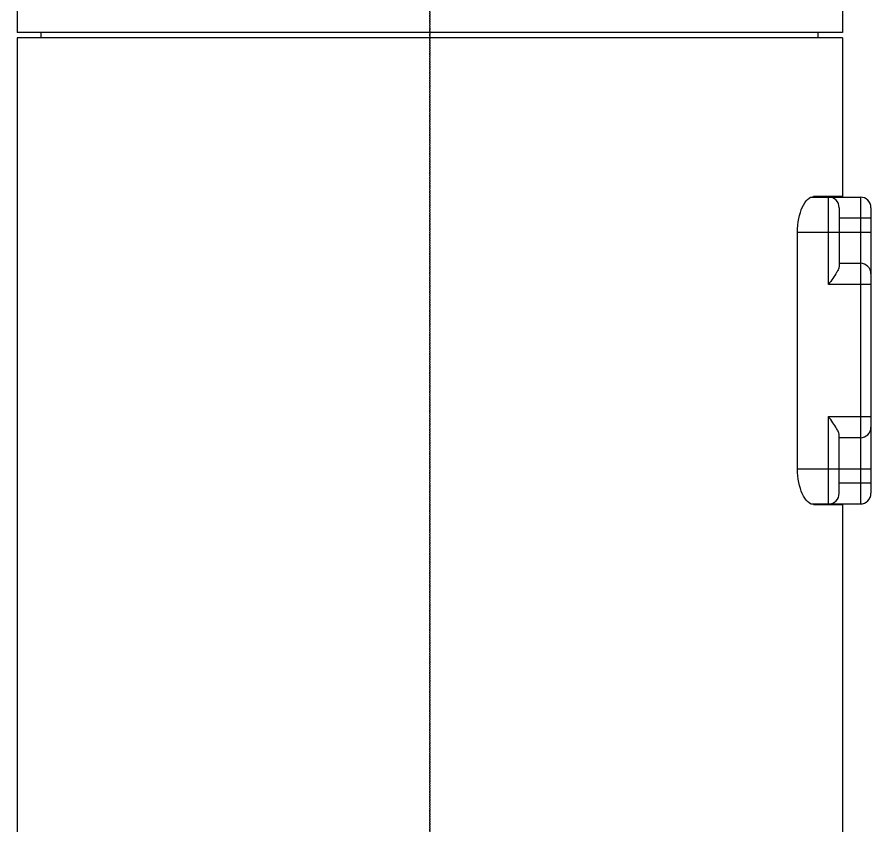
# Model space of a CAD drawing. Header units: millimetres. Extents: x 0 to 4378, y 0 to 2376.
# Drawn here: x 738.2 to 818.9, y 1459 to 1535.4 of the extents above; entities that cross this region are included whole.
import ezdxf

# ---------------------------------------------------------------- set-up
doc = ezdxf.new("R2010")
doc.units = ezdxf.units.MM
doc.header["$LTSCALE"] = 0.2
doc.linetypes.add('CENTER2', pattern=[1.125, 0.75, -0.125, 0.125, -0.125])
doc.layers.add('02_Center Line', color=1, linetype='CENTER2')

# ---------------------------------------------------------------- blocks, each defined once
blk = doc.blocks.new('A$C2009cf2c')
for p, q in [((-39, 937.7), (-39, 931.7)), ((39, 937.7), (39, 931.7)), ((39, 931.7), (-39, 931.7)), ((-36.713, 931.2), (-36.721, 931.7)), ((36.713, 931.2), (36.721, 931.7)), ((39, 931.2), (-39, 931.2)), ((-39, 931.2), (-39, 702.181)), ((39, 931.2), (39, 916.2)), ((36.03, 916.15), (40.7, 916.15)), ((39, 916.2), (36.264, 916.2)), ((37.7, 907.9), (37.7, 916.15)), ((40.7, 916.15), (40.7, 887.15)), ((38.7, 915.15), (38.7, 909.632)), ((41.7, 915.15), (41.7, 888.15)), ((41.7, 914.15), (38.7, 914.15)), ((34.752, 890.45), (34.752, 912.85)), ((34.752, 912.85), (41.7, 912.85)), ((38.7, 909.9), (40.7, 909.9)), ((41.7, 907.9), (37.7, 907.9)), ((37.7, 887.15), (37.7, 895.4)), ((37.7, 895.4), (41.7, 895.4)), ((38.7, 888.15), (38.7, 893.668)), ((40.7, 893.4), (38.7, 893.4)), ((34.752, 890.45), (41.7, 890.45)), ((38.7, 889.15), (41.7, 889.15)), ((36.03, 887.15), (40.7, 887.15)), ((36.264, 887.1), (39, 887.1)), ((39, 887.1), (39, 702.181))]:
    blk.add_line(p, q)
for centre, start, end in [((37.7, 915.15), 0, 90), ((40.7, 915.15), 0, 90), ((40.7, 908.9), 0, 90), ((40.7, 894.4), 270, 0), ((37.7, 888.15), 270, 0), ((40.7, 888.15), 270, 0)]:
    blk.add_arc(centre, 1, start, end)
for points, knots in [([(34.752, 912.85), (34.752, 913.27), (34.795, 913.714), (34.961, 914.524), (35.083, 914.889), (35.359, 915.491), (35.537, 915.759), (35.904, 916.113), (36.094, 916.2), (36.264, 916.2)], [1.0490036, 1.0490036, 1.0490036, 1.0490036, 1.1750889, 1.1750889, 1.3011741, 1.3011741, 1.4395374, 1.4395374, 1.5779007, 1.5779007, 1.5779007, 1.5779007]), ([(38.7, 909.632), (38.7, 909.556), (38.673, 909.461), (38.582, 909.247), (38.518, 909.129), (38.354, 908.851), (38.231, 908.663), (37.968, 908.278), (37.828, 908.081), (37.7, 907.9)], [-0.223739, -0.223739, -0.223739, -0.223739, -0.1783983, -0.1783983, -0.1330576, -0.1330576, -0.0665288, -0.0665288, 0, 0, 0, 0]), ([(38.7, 893.668), (38.7, 893.744), (38.673, 893.839), (38.582, 894.053), (38.518, 894.171), (38.354, 894.449), (38.231, 894.637), (37.968, 895.022), (37.828, 895.219), (37.7, 895.4)], [0.5344454, 0.5344454, 0.5344454, 0.5344454, 0.5797861, 0.5797861, 0.6251268, 0.6251268, 0.6916556, 0.6916556, 0.7581844, 0.7581844, 0.7581844, 0.7581844]), ([(36.264, 887.1), (36.094, 887.1), (35.904, 887.187), (35.537, 887.541), (35.359, 887.809), (35.083, 888.411), (34.961, 888.776), (34.795, 889.586), (34.752, 890.03), (34.752, 890.45)], [0.5201065, 0.5201065, 0.5201065, 0.5201065, 0.6584698, 0.6584698, 0.7968331, 0.7968331, 0.9229184, 0.9229184, 1.0490036, 1.0490036, 1.0490036, 1.0490036])]:
    blk.add_open_spline(points, degree=3, knots=knots)
at = {"layer": '02_Center Line'}
blk.add_line((0, -10), (0, 1148.476), dxfattribs=at)

msp = doc.modelspace()

# ---------------------------------------------------------------- linework, layer by layer
at = {"layer": '02_Center Line'}
msp.add_line((777.215, 1751.731), (777.215, 566.539), dxfattribs=at)

# ---------------------------------------------------------------- block references
msp.add_blockref('A$C2009cf2c', (777.219, 602.257))

doc.saveas('drawing.dxf')
